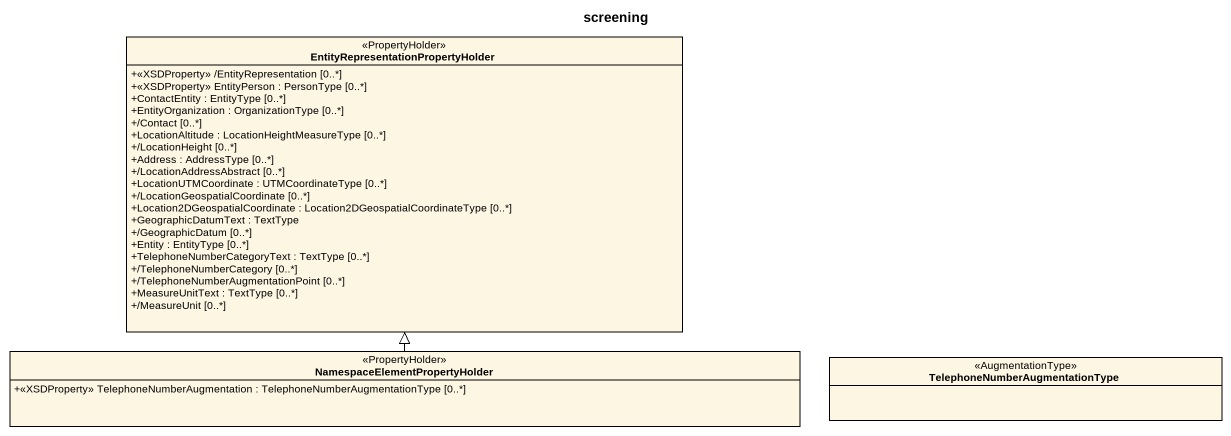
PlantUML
@startuml
title screening
hide circle
hide empty members
skinparam classAttributeIconSize 0
class "EntityRepresentationPropertyHolder" as EntityRepresentationProperty <<PropertyHolder>> {
  +<<XSDProperty>> /EntityRepresentation [0..*]
  +<<XSDProperty>> EntityPerson : PersonType [0..*]
  +ContactEntity : EntityType [0..*]
  +EntityOrganization : OrganizationType [0..*]
  +/Contact [0..*]
  +LocationAltitude : LocationHeightMeasureType [0..*]
  +/LocationHeight [0..*]
  +Address : AddressType [0..*]
  +/LocationAddressAbstract [0..*]
  +LocationUTMCoordinate : UTMCoordinateType [0..*]
  +/LocationGeospatialCoordinate [0..*]
  +Location2DGeospatialCoordinate : Location2DGeospatialCoordinateType [0..*]
  +GeographicDatumText : TextType
  +/GeographicDatum [0..*]
  +Entity : EntityType [0..*]
  +TelephoneNumberCategoryText : TextType [0..*]
  +/TelephoneNumberCategory [0..*]
  +/TelephoneNumberAugmentationPoint [0..*]
  +MeasureUnitText : TextType [0..*]
  +/MeasureUnit [0..*]
}
class "NamespaceElementPropertyHolder" as NamespaceElementPropertyHold <<PropertyHolder>> {
  +<<XSDProperty>> TelephoneNumberAugmentation : TelephoneNumberAugmentationType [0..*]
}
class "TelephoneNumberAugmentationType" as TelephoneNumberAugmentationT <<AugmentationType>>
NamespaceElementPropertyHold -up-|> EntityRepresentationProperty
@enduml
